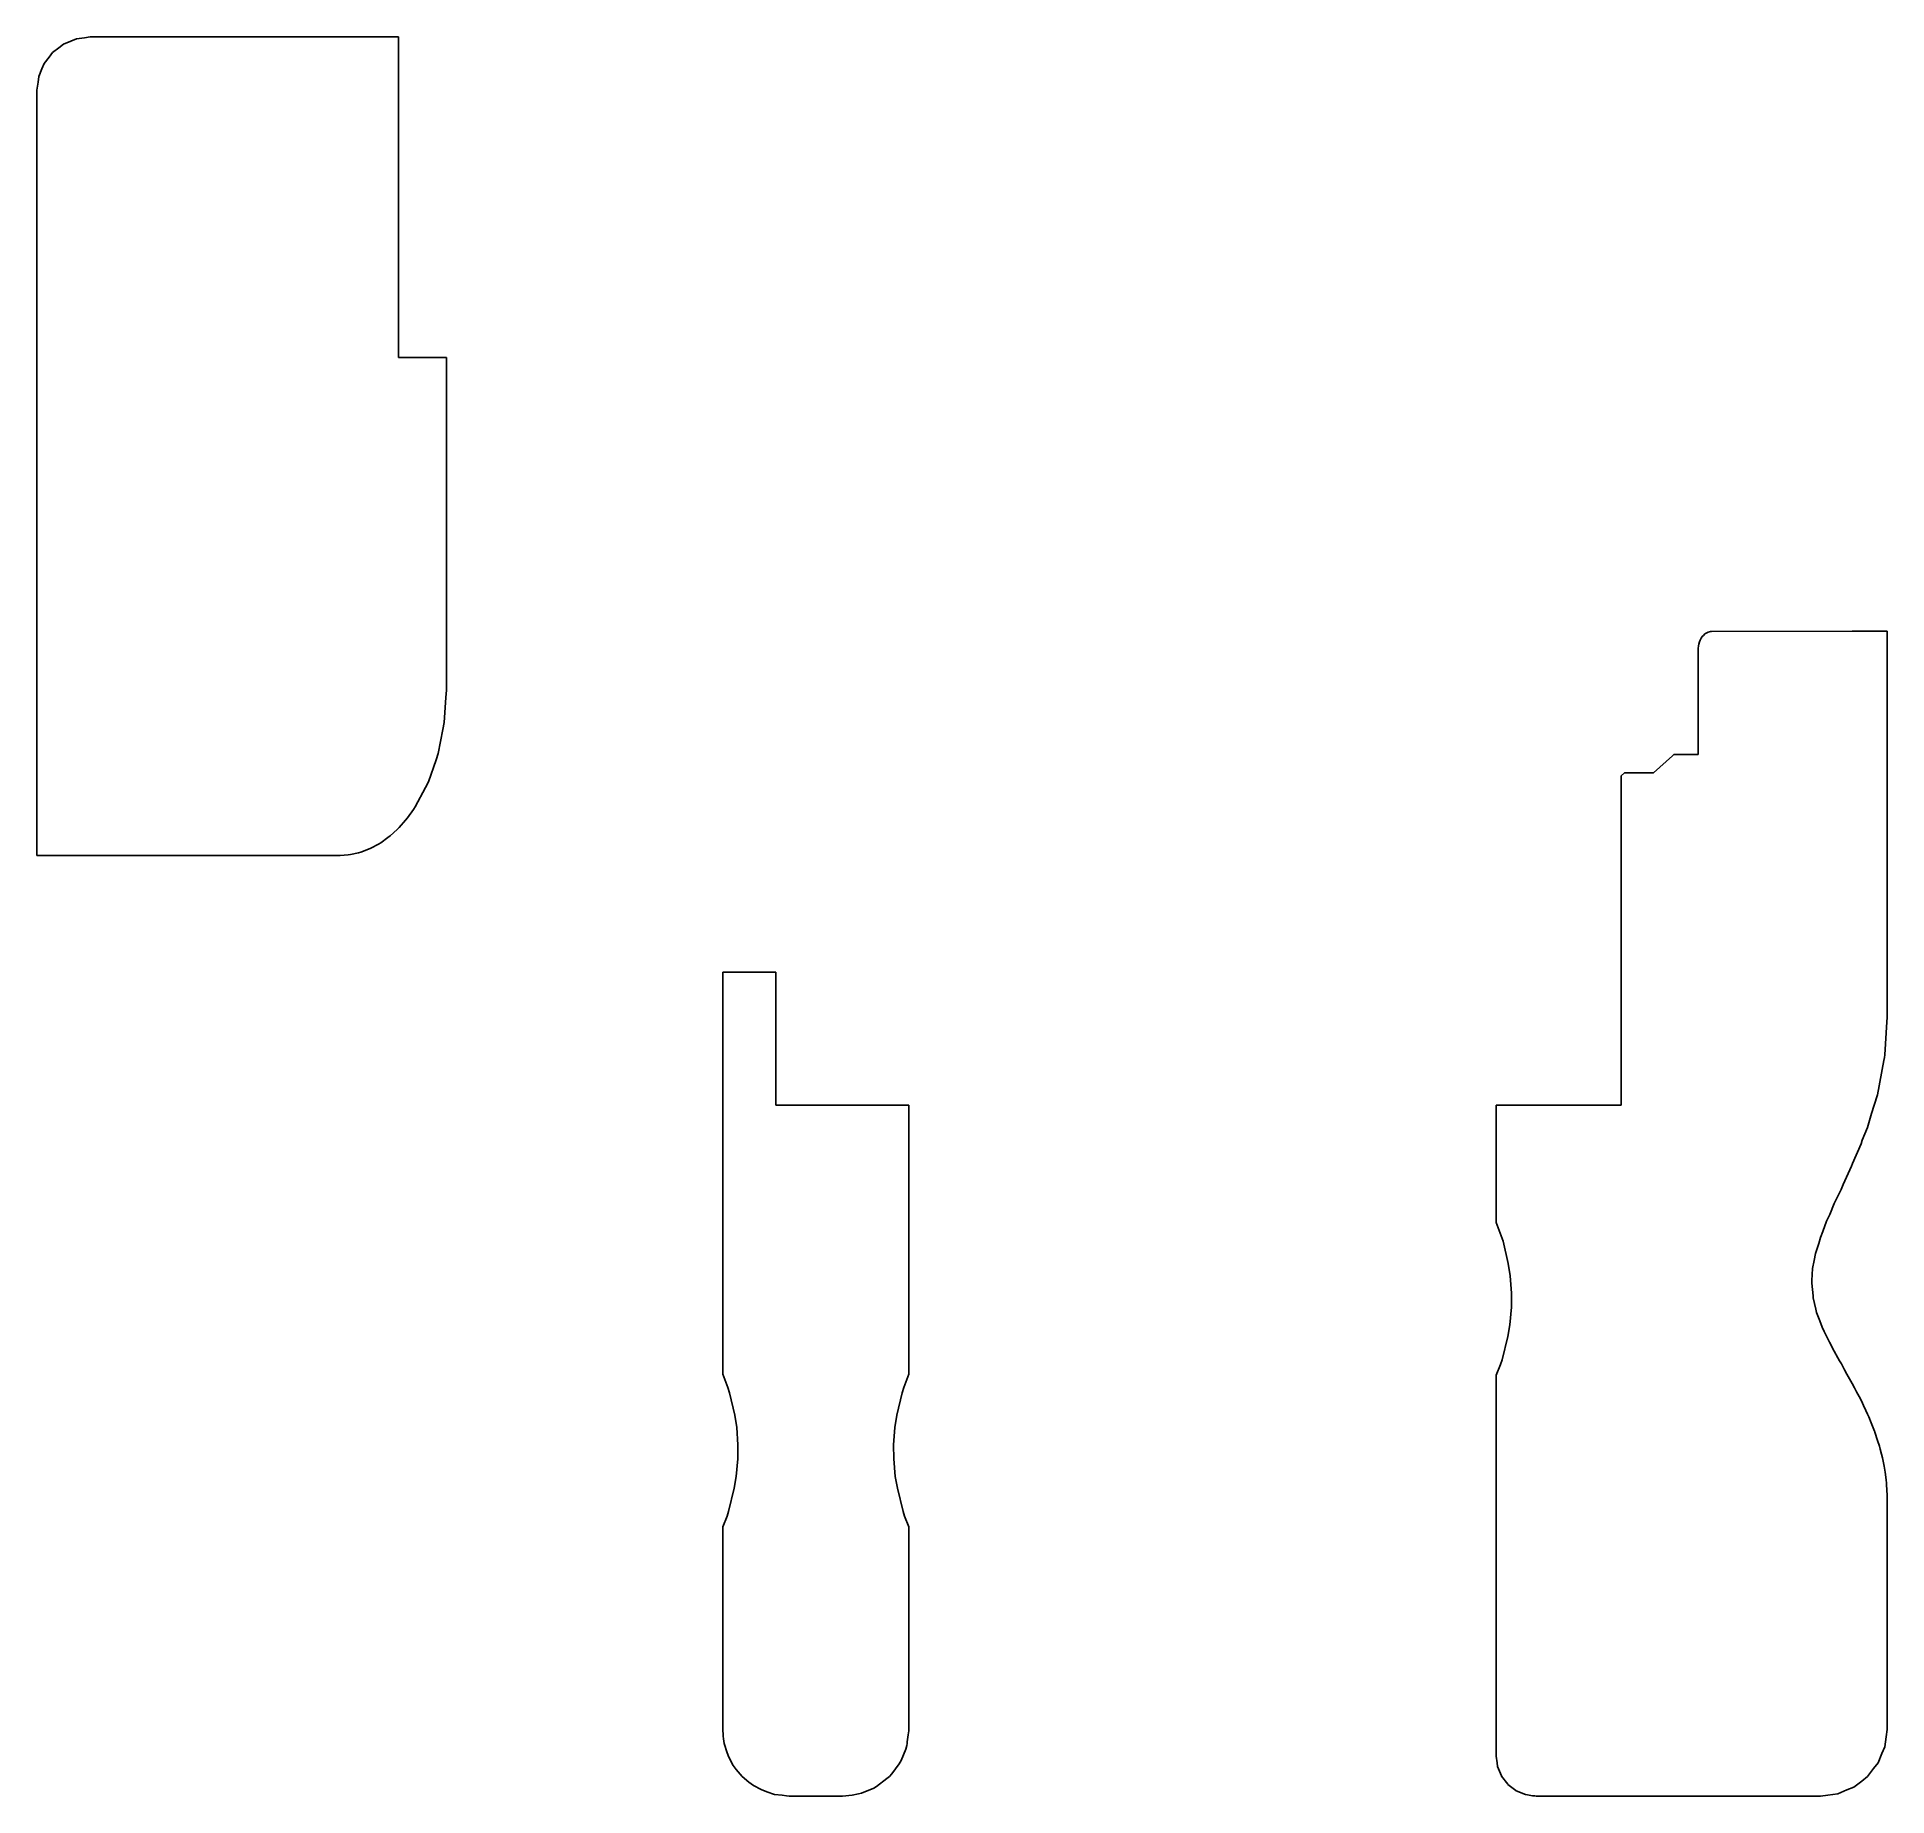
# Model space of a CAD drawing. Header units: metres. Extents: x 2.4 to 72, y -16 to 50.2.
import ezdxf

# ---------------------------------------------------------------- set-up
doc = ezdxf.new("R2010")
doc.units = ezdxf.units.M

msp = doc.modelspace()

# ---------------------------------------------------------------- linework, layer by layer
for p, q in [((3.679, 50.048), (3.882, 50.132)), ((3.882, 50.132), (4.182, 50.171)), ((4.182, 50.171), (4.4, 50.2)), ((4.4, 50.2), (8.492, 50.2)), ((8.492, 50.2), (8.806, 50.2)), ((8.806, 50.2), (9.152, 50.2)), ((9.152, 50.2), (9.498, 50.2)), ((9.498, 50.2), (9.803, 50.2)), ((9.803, 50.2), (10.024, 50.2)), ((10.024, 50.2), (11.74, 50.2)), ((11.74, 50.2), (11.947, 50.2)), ((11.947, 50.2), (12.212, 50.2)), ((12.212, 50.2), (12.501, 50.2)), ((12.501, 50.2), (12.779, 50.2)), ((12.779, 50.2), (13.022, 50.2)), ((13.022, 50.2), (16, 50.2)), ((16, 50.2), (16, 47.298)), ((2.668, 49.2), (2.852, 49.44)), ((2.852, 49.44), (2.986, 49.614)), ((2.986, 49.614), (3.226, 49.798)), ((3.226, 49.798), (3.4, 49.932)), ((3.4, 49.932), (3.679, 50.048)), ((2.468, 48.718), (2.584, 48.997)), ((2.584, 48.997), (2.668, 49.2)), ((2.4, 48.2), (2.439, 48.5)), ((2.4, 46.464), (2.4, 48.2)), ((2.439, 48.5), (2.468, 48.718)), ((16, 47.298), (16, 45.2)), ((2.4, 44.571), (2.4, 46.464)), ((2.4, 43.842), (2.4, 44.571)), ((16, 45.2), (16, 44.615)), ((16, 45.2), (16, 45.2)), ((16, 44.615), (16, 44.052)), ((16, 44.052), (16, 43.419)), ((2.4, 43.794), (2.4, 43.842)), ((2.4, 43.746), (2.4, 43.794)), ((2.4, 43.047), (2.4, 43.746)), ((16, 43.419), (16, 42.892)), ((2.4, 42.996), (2.4, 43.047)), ((2.4, 42.148), (2.4, 42.996)), ((16, 42.892), (16, 42.15)), ((2.4, 41.463), (2.4, 42.148)), ((16, 42.15), (16, 41.705)), ((2.4, 40.895), (2.4, 41.463)), ((16, 41.705), (16, 40.788)), ((2.4, 40.467), (2.4, 40.895)), ((2.4, 37.817), (2.4, 40.467)), ((16, 40.788), (16, 40.468)), ((16, 40.468), (16, 39.303)), ((16, 39.303), (16, 39.152)), ((16, 39.152), (16, 38.133)), ((2.4, 37.332), (2.4, 37.817)), ((16, 38.133), (16.499, 38.133)), ((16.499, 38.133), (17.8, 38.133)), ((17.8, 38.133), (17.8, 36.515)), ((2.4, 36.984), (2.4, 37.332)), ((2.4, 32.265), (2.4, 36.984)), ((17.8, 36.515), (17.8, 32.633)), ((2.4, 28.504), (2.4, 32.265)), ((17.8, 32.633), (17.8, 30.555)), ((17.8, 30.555), (17.8, 29.331)), ((17.8, 29.331), (17.8, 28.569)), ((17.8, 28.569), (17.8, 27.666)), ((2.4, 25.386), (2.4, 28.504)), ((17.8, 27.666), (17.8, 25.621)), ((64.9, 27.184), (64.911, 27.288)), ((64.9, 26.364), (64.9, 27.184)), ((64.911, 27.288), (64.917, 27.35)), ((64.917, 27.35), (64.945, 27.435)), ((64.945, 27.435), (64.967, 27.504)), ((64.967, 27.504), (65.006, 27.569)), ((65.006, 27.569), (65.046, 27.636)), ((65.046, 27.636), (65.091, 27.681)), ((65.091, 27.681), (65.15, 27.738)), ((65.15, 27.738), (65.198, 27.763)), ((65.198, 27.763), (65.271, 27.802)), ((65.271, 27.802), (65.357, 27.82)), ((65.357, 27.82), (65.4, 27.826)), ((65.4, 27.826), (70.692, 27.835)), ((70.692, 27.835), (72, 27.834)), ((72, 27.834), (72, 21.76)), ((64.9, 24.882), (64.9, 26.364)), ((2.4, 19.398), (2.4, 25.386)), ((17.783, 25.346), (17.723, 24.407)), ((17.8, 25.621), (17.783, 25.346)), ((17.723, 24.407), (17.672, 24.143)), ((64.9, 24.064), (64.9, 24.882)), ((17.672, 24.143), (17.496, 23.239)), ((64.9, 23.2), (64.9, 24.064)), ((17.412, 22.996), (17.126, 22.164)), ((17.496, 23.239), (17.412, 22.996)), ((63.219, 22.508), (63.933, 23.15)), ((63.933, 23.15), (63.954, 23.169)), ((63.954, 23.169), (63.973, 23.186)), ((63.973, 23.186), (63.981, 23.194)), ((63.981, 23.194), (63.988, 23.2)), ((63.988, 23.2), (64.264, 23.2)), ((64.264, 23.2), (64.9, 23.2)), ((62, 22.4), (62.119, 22.508)), ((62, 22.127), (62, 22.4)), ((62.119, 22.508), (63.072, 22.508)), ((63.072, 22.508), (63.219, 22.508)), ((17.013, 21.95), (16.628, 21.221)), ((17.126, 22.164), (17.013, 21.95)), ((62, 22.105), (62, 22.127)), ((62, 22.089), (62, 22.105)), ((62, 10.281), (62, 22.089)), ((72, 21.76), (72, 21.112)), ((16.563, 21.128), (16.338, 20.81)), ((16.628, 21.221), (16.563, 21.128)), ((72, 21.112), (72, 20.887)), ((72, 20.887), (72, 20.485)), ((15.946, 20.376), (15.686, 20.133)), ((16.022, 20.447), (15.946, 20.376)), ((16.266, 20.728), (16.022, 20.447)), ((16.338, 20.81), (16.266, 20.728)), ((72, 20.485), (72, 20.308)), ((72, 20.308), (72, 20.227)), ((72, 20.308), (72, 20.308)), ((72, 20.227), (72, 20.137)), ((14.493, 19.497), (14.192, 19.428)), ((14.58, 19.517), (14.493, 19.497)), ((14.875, 19.632), (14.58, 19.517)), ((14.961, 19.666), (14.875, 19.632)), ((15.247, 19.825), (14.961, 19.666)), ((15.331, 19.872), (15.247, 19.825)), ((15.605, 20.074), (15.331, 19.872)), ((15.686, 20.133), (15.605, 20.074)), ((72, 20.137), (72, 20.062)), ((72, 20.062), (72, 16.691)), ((11.222, 19.398), (2.4, 19.398)), ((13.8, 19.398), (11.222, 19.398)), ((14.103, 19.421), (13.8, 19.398)), ((14.192, 19.428), (14.103, 19.421)), ((72, 16.691), (72, 16.3)), ((72, 16.3), (72, 13.305)), ((28.426, 15), (28.2, 15)), ((28.2, 15), (28.2, 13.418)), ((30.2, 15), (28.426, 15)), ((30.2, 14.736), (30.2, 15)), ((30.2, 12.651), (30.2, 14.736)), ((28.2, 13.418), (28.2, 11.382)), ((72, 13.305), (71.994, 13.134)), ((72, 13.305), (72, 13.305)), ((30.2, 12.621), (30.2, 12.651)), ((30.2, 12.393), (30.2, 12.621)), ((71.994, 13.134), (71.917, 11.9)), ((30.2, 12.363), (30.2, 12.393)), ((30.2, 12.136), (30.2, 12.363)), ((30.2, 12.108), (30.2, 12.136)), ((30.2, 11.896), (30.2, 12.108)), ((30.2, 11.871), (30.2, 11.896)), ((30.2, 11.69), (30.2, 11.871)), ((71.917, 11.9), (71.906, 11.792)), ((28.2, 11.382), (28.2, 11.172)), ((28.2, 11.172), (28.2, 9.725)), ((30.2, 11.671), (30.2, 11.69)), ((30.2, 11.533), (30.2, 11.671)), ((30.2, 11.35), (30.2, 11.533)), ((30.2, 10), (30.2, 11.35)), ((71.887, 11.686), (71.643, 10.393)), ((71.906, 11.792), (71.887, 11.686)), ((31.259, 10), (30.2, 10)), ((35.2, 10), (31.259, 10)), ((35.2, 9.155), (35.2, 10)), ((57.3, 8.547), (57.3, 10)), ((57.3, 10), (61.895, 10)), ((61.895, 10), (62, 10)), ((62, 10.265), (62, 10.281)), ((62, 10.244), (62, 10.265)), ((62, 10.222), (62, 10.244)), ((62, 10.2), (62, 10.222)), ((62, 10.182), (62, 10.2)), ((62, 10), (62, 10.182)), ((71.634, 10.356), (71.413, 9.682)), ((71.643, 10.393), (71.634, 10.356)), ((28.2, 9.725), (28.2, 5.589)), ((35.2, 4.186), (35.2, 9.155)), ((71.262, 9.165), (71.07, 8.681)), ((71.413, 9.682), (71.262, 9.165)), ((57.3, 7.568), (57.3, 8.547)), ((71.024, 8.548), (70.703, 7.803)), ((71.07, 8.681), (71.024, 8.548)), ((70.668, 7.71), (70.345, 7.016)), ((70.703, 7.803), (70.668, 7.71)), ((57.3, 6.304), (57.3, 7.568)), ((70.345, 7.016), (70.271, 6.827)), ((57.3, 5.581), (57.3, 6.304)), ((70.015, 6.3), (69.851, 5.883)), ((70.271, 6.827), (70.015, 6.3)), ((28.2, 5.589), (28.2, 3.781)), ((57.488, 5.087), (57.3, 5.581)), ((69.73, 5.637), (69.584, 5.248)), ((69.851, 5.883), (69.73, 5.637)), ((57.555, 4.882), (57.488, 5.087)), ((57.749, 4.037), (57.555, 4.882)), ((69.496, 5.015), (69.437, 4.791)), ((69.584, 5.248), (69.496, 5.015)), ((35.2, 2.653), (35.2, 4.186)), ((69.312, 4.423), (69.259, 4.155)), ((69.437, 4.791), (69.312, 4.423)), ((28.2, 3.781), (28.2, 1.293)), ((57.823, 3.582), (57.749, 4.037)), ((57.871, 2.928), (57.823, 3.582)), ((69.199, 3.853), (69.178, 3.407)), ((69.259, 4.155), (69.199, 3.853)), ((57.867, 2.394), (57.871, 2.928)), ((69.178, 3.407), (69.172, 3.296)), ((69.172, 3.296), (69.217, 2.82)), ((69.217, 2.82), (69.223, 2.747)), ((35.2, 0.832), (35.2, 2.653)), ((57.809, 1.731), (57.867, 2.394)), ((69.223, 2.747), (69.323, 2.324)), ((69.323, 2.324), (69.352, 2.198)), ((69.352, 2.198), (69.47, 1.884)), ((57.732, 1.29), (57.809, 1.731)), ((69.47, 1.884), (69.558, 1.643)), ((69.558, 1.643), (69.642, 1.48)), ((69.642, 1.48), (69.805, 1.153)), ((28.2, 1.293), (28.2, -0.129)), ((35.2, -0.129), (35.2, 0.832)), ((57.519, 0.418), (57.732, 1.29)), ((69.805, 1.153), (69.828, 1.1)), ((69.828, 1.1), (69.838, 1.075)), ((69.838, 1.075), (70.017, 0.737)), ((70.017, 0.737), (70.147, 0.487)), ((57.3, -0.163), (57.459, 0.242)), ((57.459, 0.242), (57.519, 0.418)), ((70.147, 0.487), (70.212, 0.384)), ((70.212, 0.384), (70.289, 0.259)), ((70.289, 0.259), (70.403, 0.04)), ((70.403, 0.04), (70.491, -0.13)), ((28.2, -0.129), (28.388, -0.623)), ((28.388, -0.623), (28.455, -0.828)), ((34.945, -0.828), (35.012, -0.623)), ((35.012, -0.623), (35.2, -0.129)), ((57.3, -1.455), (57.3, -0.163)), ((70.491, -0.13), (70.592, -0.299)), ((70.592, -0.299), (70.695, -0.475)), ((70.695, -0.475), (70.774, -0.635)), ((70.774, -0.635), (70.847, -0.787)), ((28.455, -0.828), (28.649, -1.672)), ((34.751, -1.672), (34.945, -0.828)), ((70.847, -0.787), (70.947, -0.969)), ((70.947, -0.969), (71.035, -1.131)), ((71.035, -1.131), (71.112, -1.3)), ((71.112, -1.3), (71.198, -1.495)), ((28.649, -1.672), (28.723, -2.127)), ((34.677, -2.127), (34.751, -1.672)), ((57.3, -3.568), (57.3, -1.455)), ((71.198, -1.495), (71.266, -1.632)), ((71.266, -1.632), (71.316, -1.736)), ((71.316, -1.736), (71.405, -1.96)), ((71.405, -1.96), (71.527, -2.271)), ((28.723, -2.127), (28.771, -2.782)), ((28.771, -2.782), (28.767, -3.316)), ((34.629, -2.782), (34.677, -2.127)), ((34.633, -3.316), (34.629, -2.782)), ((71.527, -2.271), (71.537, -2.294)), ((71.537, -2.294), (71.543, -2.308)), ((71.543, -2.308), (71.647, -2.616)), ((71.647, -2.616), (71.719, -2.834)), ((28.767, -3.316), (28.709, -3.979)), ((34.691, -3.979), (34.633, -3.316)), ((71.719, -2.834), (71.747, -2.943)), ((71.747, -2.943), (71.794, -3.136)), ((71.794, -3.136), (71.83, -3.268)), ((71.83, -3.268), (71.848, -3.337)), ((71.848, -3.337), (71.894, -3.583)), ((28.709, -3.979), (28.632, -4.42)), ((34.768, -4.42), (34.691, -3.979)), ((57.3, -5.382), (57.3, -3.568)), ((71.894, -3.583), (71.936, -3.807)), ((71.936, -3.807), (71.946, -3.901)), ((71.946, -3.901), (71.969, -4.117)), ((71.969, -4.117), (71.98, -4.214)), ((28.632, -4.42), (28.419, -5.292)), ((34.981, -5.292), (34.768, -4.42)), ((71.98, -4.214), (71.985, -4.253)), ((71.985, -4.253), (71.994, -4.511)), ((71.994, -4.511), (72, -4.653)), ((72, -4.653), (72, -5.931)), ((28.359, -5.468), (28.2, -5.873)), ((28.419, -5.292), (28.359, -5.468)), ((35.041, -5.468), (34.981, -5.292)), ((35.2, -5.873), (35.041, -5.468)), ((57.3, -6.851), (57.3, -5.382)), ((28.2, -5.873), (28.2, -7.253)), ((35.2, -6.878), (35.2, -5.873)), ((72, -5.931), (72, -7.448)), ((35.2, -8.433), (35.2, -6.878)), ((57.3, -7.99), (57.3, -6.851)), ((28.2, -7.253), (28.2, -9.196)), ((72, -7.448), (72, -8.326)), ((57.3, -8.845), (57.3, -7.99)), ((72, -8.326), (72, -9.091)), ((35.2, -9.696), (35.2, -8.433)), ((35.2, -8.433), (35.2, -8.433)), ((57.3, -9.464), (57.3, -8.845)), ((28.2, -9.196), (28.2, -10.557)), ((35.2, -10.66), (35.2, -9.696)), ((57.3, -9.636), (57.3, -9.464)), ((57.3, -10.083), (57.3, -9.636)), ((72, -9.091), (72, -9.677)), ((72, -9.677), (72, -10.112)), ((57.3, -10.246), (57.3, -10.083)), ((57.3, -14.177), (57.3, -10.246)), ((72, -10.112), (72, -10.574)), ((28.2, -10.557), (28.2, -11.469)), ((35.2, -11.358), (35.2, -10.66)), ((72, -10.574), (72, -10.658)), ((72, -10.658), (72, -13.5)), ((28.2, -11.469), (28.2, -12.063)), ((35.2, -11.837), (35.2, -11.358)), ((28.2, -12.063), (28.2, -12.441)), ((28.2, -12.441), (28.2, -12.67)), ((35.2, -12.143), (35.2, -11.837)), ((35.2, -12.314), (35.2, -12.143)), ((35.2, -13.5), (35.2, -12.314)), ((28.2, -12.67), (28.2, -12.798)), ((28.2, -12.798), (28.2, -13.5)), ((28.2, -13.5), (28.211, -13.714)), ((28.211, -13.714), (28.212, -13.745)), ((28.212, -13.745), (28.23, -13.846)), ((28.23, -13.846), (28.257, -14.028)), ((35.14, -13.957), (35.174, -13.696)), ((35.174, -13.696), (35.197, -13.552)), ((35.197, -13.552), (35.2, -13.5)), ((71.964, -13.774), (71.915, -14.147)), ((72, -13.5), (71.964, -13.774)), ((28.257, -14.028), (28.362, -14.375)), ((28.362, -14.375), (28.429, -14.535)), ((28.429, -14.535), (28.597, -14.85)), ((34.906, -14.666), (35.085, -14.236)), ((35.085, -14.236), (35.126, -14.101)), ((35.126, -14.101), (35.136, -14.029)), ((35.136, -14.029), (35.14, -13.957)), ((57.3, -14.246), (57.3, -14.177)), ((57.3, -14.5), (57.3, -14.246)), ((57.328, -14.751), (57.3, -14.5)), ((71.809, -14.402), (71.665, -14.75)), ((71.915, -14.147), (71.809, -14.402)), ((28.597, -14.85), (28.709, -14.996)), ((28.709, -14.996), (28.932, -15.268)), ((28.932, -15.268), (29.186, -15.476)), ((34.371, -15.347), (34.468, -15.268)), ((34.468, -15.268), (34.554, -15.163)), ((34.554, -15.163), (34.841, -14.789)), ((34.841, -14.789), (34.906, -14.666)), ((57.351, -14.885), (57.328, -14.751)), ((57.351, -14.888), (57.351, -14.885)), ((57.497, -15.241), (57.351, -14.888)), ((57.501, -15.25), (57.497, -15.241)), ((57.733, -15.553), (57.501, -15.25)), ((71.268, -15.268), (71.048, -15.436)), ((71.497, -14.969), (71.268, -15.268)), ((71.665, -14.75), (71.497, -14.969)), ((29.186, -15.476), (29.357, -15.607)), ((29.357, -15.607), (29.639, -15.758)), ((29.639, -15.758), (29.853, -15.847)), ((29.853, -15.847), (30.151, -15.938)), ((30.151, -15.938), (30.437, -15.965)), ((30.437, -15.965), (30.599, -15.99)), ((30.599, -15.99), (30.7, -16)), ((30.7, -16), (32.124, -16)), ((32.124, -16), (32.7, -16)), ((32.7, -16), (33.067, -15.964)), ((33.067, -15.964), (33.31, -15.923)), ((33.31, -15.923), (33.422, -15.889)), ((33.422, -15.889), (33.879, -15.7)), ((33.879, -15.7), (33.985, -15.643)), ((33.985, -15.643), (34.371, -15.347)), ((57.739, -15.561), (57.733, -15.553)), ((58.042, -15.793), (57.739, -15.561)), ((58.05, -15.799), (58.042, -15.793)), ((58.403, -15.945), (58.05, -15.799)), ((58.412, -15.949), (58.403, -15.945)), ((58.542, -15.971), (58.412, -15.949)), ((58.661, -15.993), (58.542, -15.971)), ((58.677, -15.995), (58.661, -15.993)), ((58.693, -15.996), (58.677, -15.995)), ((58.738, -15.999), (58.693, -15.996)), ((58.754, -15.999), (58.738, -15.999)), ((58.8, -16), (58.754, -15.999)), ((67.404, -16), (58.8, -16)), ((69.5, -16), (67.404, -16)), ((69.774, -15.964), (69.5, -16)), ((70.147, -15.915), (69.774, -15.964)), ((70.495, -15.771), (70.147, -15.915)), ((70.75, -15.665), (70.495, -15.771)), ((71.048, -15.436), (70.75, -15.665))]:
    msp.add_line(p, q)

doc.saveas('drawing.dxf')
